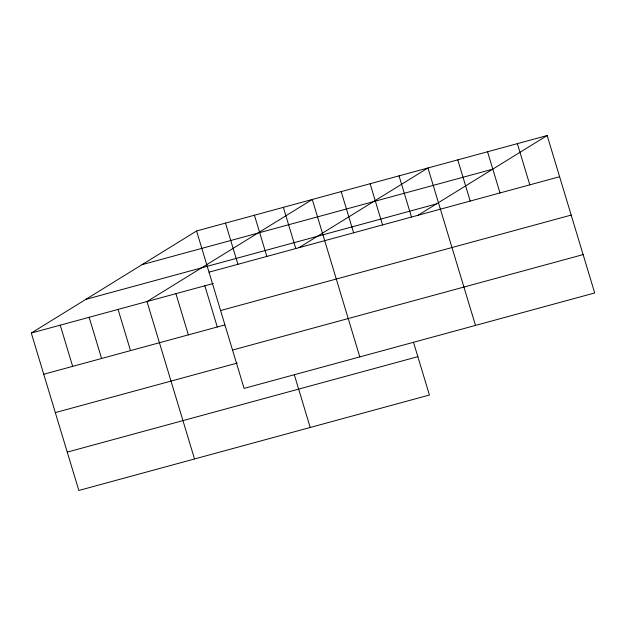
<?xml version="1.0" encoding="UTF-8"?>
<svg xmlns="http://www.w3.org/2000/svg" width="626" height="626" viewBox="0 0 626 626"><rect width="100%" height="100%" fill="white"/><g stroke="black" fill="none" stroke-linecap="round" stroke-linejoin="round"><path stroke-width="0.94" d="M413.504 342.297L429.428 395.022L78.829 490.471L31.3 333.04L196.572 230.978L547.171 135.529L594.7 292.96L244.101 388.402L196.572 230.978M299.056 247.591L427.965 167.979L475.494 325.41M418.254 215.141L547.171 135.529M142.032 264.657L492.631 169.208M85.84 299.361L436.439 203.912M209.014 272.169L559.605 176.728M31.3 333.04L213.239 283.508M220.595 310.527L571.186 215.086M43.742 374.238L224.75 324.964M232.52 350.051L583.119 254.602M55.315 412.597L237.262 363.064M67.248 452.113L417.847 356.671M517.366 143.644L529.807 184.842M487.568 151.758L500.01 192.949M457.77 159.865L470.204 201.063M399.044 175.851L411.478 217.05M370.115 183.731L382.556 224.93M341.193 191.603L353.635 232.802M359.801 356.906L312.272 199.475L147 301.544L194.529 458.975M283.343 207.355L295.785 248.553M254.422 215.227L266.856 256.425M294.306 374.747L310.222 427.48M225.501 223.099L237.935 264.297M204.843 285.792L217.285 326.991M175.922 293.672L188.356 334.871M118.071 309.416L130.513 350.615M89.15 317.296L101.584 358.495M60.221 325.168L72.663 366.366"/></g></svg>
